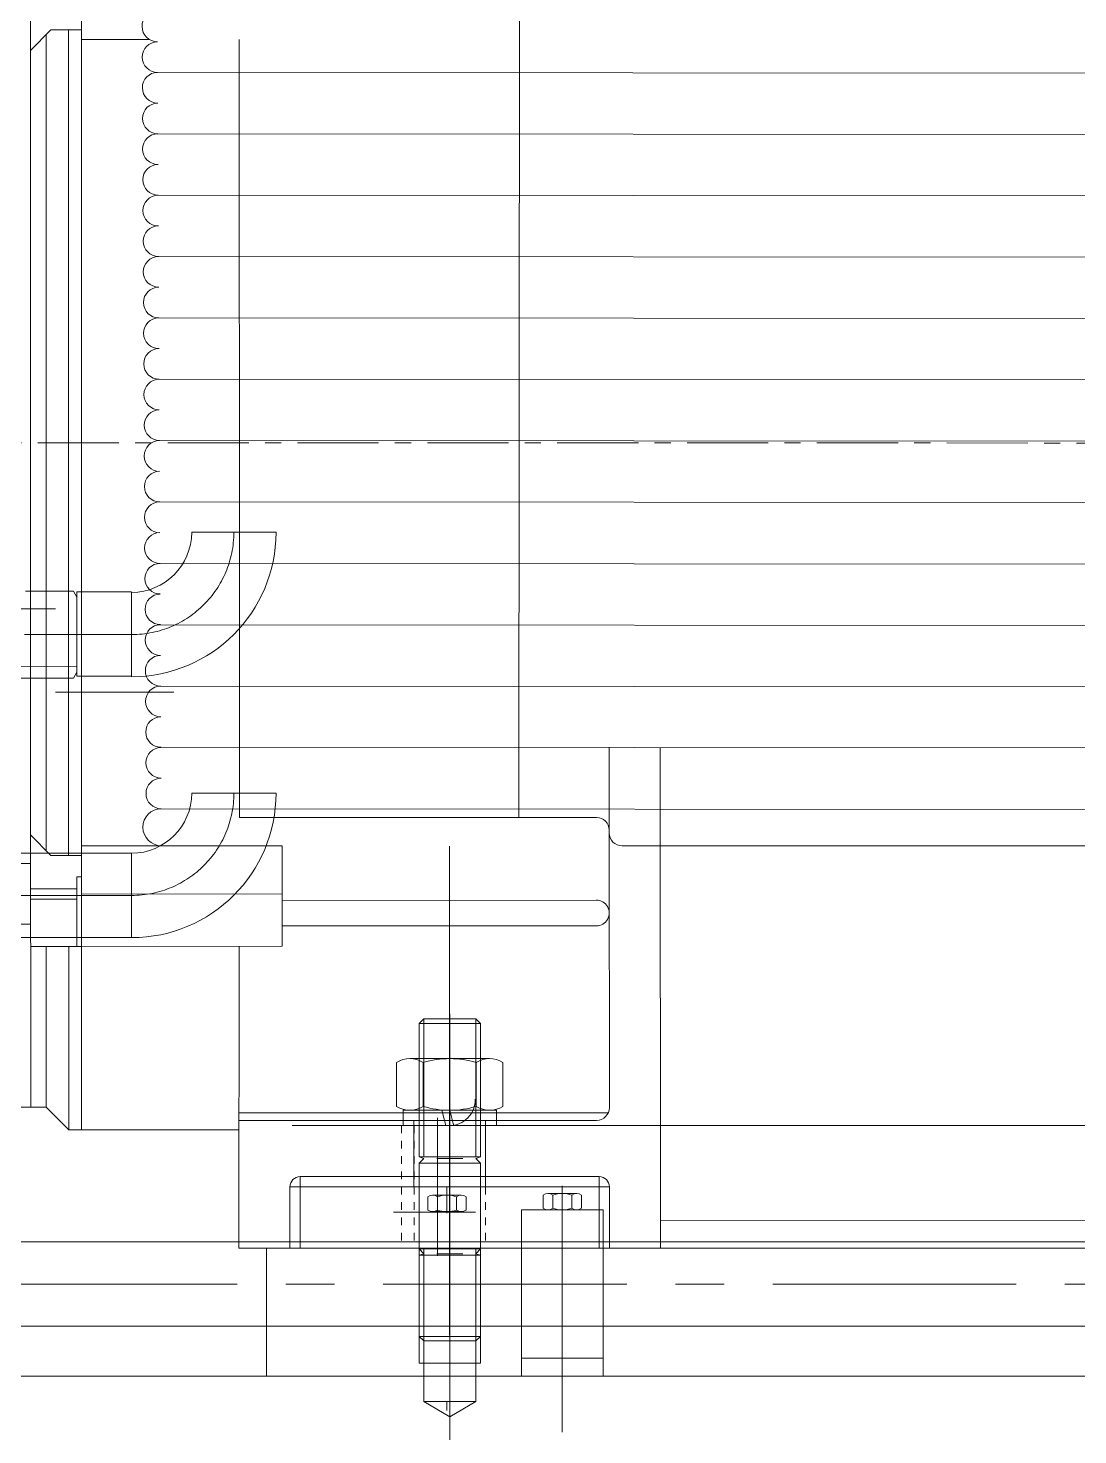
# Model space of a CAD drawing. Header units: inches. Extents: x 0 to 22015, y 0 to 16774.
# Drawn here: x 11549 to 11960, y 11271 to 11821 of the extents above; entities that cross this region are included whole.
import ezdxf

# ---------------------------------------------------------------- set-up
doc = ezdxf.new("R2010")
doc.units = ezdxf.units.IN
doc.header["$MEASUREMENT"] = 0
doc.linetypes.add('CENTER', pattern=[50.8, 31.75, -6.35, 6.35, -6.35])
doc.linetypes.add('EB_DASH', pattern=[6, 3, -3])
for name, color, linetype, lineweight in [('CAXA0', 7, 'Continuous', 5), ('CAXA1', 5, 'CENTER', 5), ('CAXA2', 6, 'EB_DASH', 5)]:
    doc.layers.add(name, color=color, linetype=linetype, lineweight=lineweight)

msp = doc.modelspace()

# ---------------------------------------------------------------- linework, layer by layer
at = {"color": 7, "lineweight": 5}
for p, q in [((11570.33, 11927.85), (11570.34, 11790.32)), ((11550.44, 11919.02), (11550.4, 11790.32)), ((11741.68, 11904.73), (11741.42, 11512.59)), ((11558.32, 11820.6), (11550.41, 11812.51)), ((11556.44, 11818.68), (11556.44, 11790.32)), ((11570.34, 11820.6), (11558.32, 11820.6)), ((11565.3, 11820.6), (11565.29, 11790.32)), ((11596.91, 11816.82), (11570.34, 11816.82)), ((11632.2, 11594.4), (11632.02, 11816.82)), ((11600.09, 11803.96), (12363.12, 11803.45)), ((11550.4, 11790.32), (11550.4, 11527.92)), ((11556.44, 11790.32), (11556.44, 11527.92)), ((11565.29, 11790.32), (11565.29, 11527.92)), ((11570.34, 11790.32), (11570.34, 11527.92)), ((11600.21, 11779.98), (12363.12, 11779.45)), ((11600.33, 11755.96), (12363.12, 11755.45)), ((11600.46, 11732.02), (12363.12, 11731.45)), ((11600.58, 11707.98), (12363.12, 11707.45)), ((12363.12, 11683.45), (11600.71, 11683.96)), ((11600.79, 11660.05), (12363.12, 11659.45)), ((11600.95, 11636.01), (12363.12, 11635.45)), ((12363.12, 11611.45), (11601.04, 11611.95)), ((11632.09, 11512.59), (11632.2, 11594.4)), ((11601.19, 11587.96), (12363.12, 11587.45)), ((11601.31, 11563.96), (12363.12, 11563.45)), ((11601.41, 11540.04), (12363.12, 11539.45)), ((11776.8, 11507.59), (11776.78, 11539.81)), ((11796.87, 11344.12), (11796.75, 11539.8)), ((11550.44, 11399.22), (11550.4, 11527.92)), ((11556.44, 11499.56), (11556.44, 11527.92)), ((11565.3, 11497.64), (11565.29, 11527.92)), ((11570.33, 11390.39), (11570.34, 11527.92)), ((11601.54, 11516.01), (12363.25, 11515.43)), ((11771.8, 11512.59), (11632.09, 11512.59)), ((11558.32, 11497.64), (11550.41, 11505.73)), ((11776.8, 11506.51), (11776.8, 11507.59)), ((11776.8, 11506.51), (11776.85, 11399.12)), ((11648.89, 11501.42), (11570.34, 11501.42)), ((11648.89, 11501.42), (11648.89, 11470.16)), ((11714.37, 11501.39), (11714.31, 11310.09)), ((11781.8, 11501.52), (12142.19, 11501.35)), ((11540.01, 11494.52), (11550.41, 11494.52)), ((11570.34, 11497.64), (11558.32, 11497.64)), ((11568.45, 11489.32), (11570.33, 11489.32)), ((11568.45, 11489.32), (11568.45, 11462.12)), ((11568.45, 11484.66), (11550.41, 11484.68)), ((11648.89, 11482.59), (11570.33, 11482.66)), ((11568.45, 11480.66), (11550.42, 11480.68)), ((11648.89, 11480.16), (11771.8, 11480.21)), ((11769.65, 11480.15), (11769.65, 11480.15)), ((11540.01, 11470.87), (11550.42, 11470.85)), ((11648.89, 11470.16), (11771.8, 11470.21)), ((11648.89, 11470.16), (11648.89, 11462.2)), ((11570.33, 11462.11), (11550.42, 11462.14)), ((11556.44, 11399.22), (11556.44, 11462.13)), ((11565.33, 11390.39), (11565.31, 11462.12)), ((11648.89, 11462.2), (11570.05, 11462.11)), ((11631.87, 11344.12), (11632.01, 11462.18)), ((11546.43, 11399.22), (11556.44, 11399.22)), ((11556.44, 11399.22), (11565.33, 11390.39)), ((11631.87, 11397.12), (11776.43, 11397.12)), ((11631.87, 11394.12), (11771.85, 11394.12)), ((11700.37, 11394.12), (11700.37, 11368.12)), ((11728.37, 11394.12), (11728.37, 11368.12)), ((11565.33, 11390.39), (11631.93, 11390.39)), ((11655.88, 11372.12), (11655.87, 11344.12)), ((11655.88, 11372.12), (11772.87, 11372.12)), ((11772.87, 11372.12), (11772.87, 11344.12)), ((11651.87, 11368.12), (11776.87, 11368.12)), ((11651.88, 11368.12), (11651.87, 11344.12)), ((11776.87, 11368.12), (11776.87, 11344.12)), ((12079.88, 11354.96), (11796.86, 11354.81)), ((11631.87, 11344.12), (11796.87, 11344.12))]:
    msp.add_line(p, q, dxfattribs=at)
for centre, radius, start, end in [((11600, 11821.97), 6, 90.3213, 270.2763), ((11600.1, 11809.96), 6, 90.7442, 269.8441), ((11600.12, 11797.97), 5.99, 90.2965, 270.2965), ((11600.18, 11785.97), 5.99, 90.2965, 270.2965), ((11600.24, 11773.97), 6.01, 90.2965, 270.2965), ((11600.3, 11761.97), 5.99, 90.2965, 270.2965), ((11600.37, 11749.93), 6.03, 90.2965, 270.2965), ((11600.43, 11737.99), 5.97, 90.2965, 270.2965), ((11600.49, 11725.98), 5.98, 90.2965, 270.2965), ((11600.55, 11713.97), 5.99, 90.2965, 270.2965), ((11600.61, 11701.96), 6.01, 90.2965, 270.2965), ((11600.68, 11689.97), 6, 90.2965, 270.2965), ((11600.74, 11677.97), 5.99, 90.2965, 270.2965), ((11600.8, 11666.01), 5.95, 90.2965, 270.2965), ((11600.86, 11653.95), 6.01, 90.2965, 270.2965), ((11600.92, 11641.99), 5.98, 90.2965, 270.2965), ((11600.99, 11629.97), 6.04, 90.2965, 270.2965), ((11601.05, 11617.98), 6.03, 90.2965, 270.2965), ((11601.11, 11605.97), 5.98, 90.2965, 270.2965), ((11601.17, 11594), 5.96, 90.4643, 270.1196), ((11601.23, 11581.97), 5.99, 90.4725, 270.1115), ((11601.3, 11569.96), 6, 90.4813, 270.1026), ((11601.36, 11557.98), 5.99, 90.4907, 270.0933), ((11601.42, 11546), 5.96, 90.5006, 270.0833), ((11601.48, 11533.98), 5.98, 90.5089, 270.0751), ((11601.54, 11521.98), 5.98, 90.5181, 270.0658), ((11601.59, 11508.76), 7.24, 90.3239, 270.2601), ((11771.8, 11507.59), 5, 0.0284, 90), ((11781.8, 11506.52), 5, 180.0284, 270.0403), ((11771.81, 11475.21), 5, 269.8793, 90.4457), ((11771.85, 11399.12), 5, 270, 0.0284), ((11655.88, 11368.12), 4, 90, 180), ((11772.87, 11368.12), 4, 0, 90)]:
    msp.add_arc(centre, radius, start, end, dxfattribs=at)
at = {"layer": 'CAXA0', "color": 7, "linetype": 'Continuous', "lineweight": 5}
for p, q in [((11613.43, 11624.11), (11646.44, 11624.11)), ((11567.18, 11601.05), (11548.47, 11601.07)), ((11568.53, 11598.71), (11567.18, 11601.05)), ((11568.5, 11567.79), (11568.53, 11600.79)), ((11568.53, 11600.79), (11589.93, 11600.79)), ((11589.93, 11600.61), (11589.93, 11567.61)), ((11529.29, 11594.12), (11560.15, 11594.12)), ((11568.5, 11571.55), (11535.44, 11571.58)), ((11567.15, 11567.05), (11542.44, 11567.08)), ((11568.5, 11569.38), (11567.15, 11567.05)), ((11568.5, 11567.79), (11589.93, 11567.79)), ((11560.15, 11561.62), (11606.43, 11561.62)), ((11613.44, 11522.09), (11646.44, 11522.09)), ((11589.94, 11498.59), (11272.5, 11498.59)), ((11589.94, 11498.59), (11589.94, 11465.59)), ((11589.94, 11465.59), (11272.5, 11465.59)), ((11702.43, 11432.03), (11704.23, 11433.83)), ((11704.23, 11379.83), (11704.23, 11433.83)), ((11724.63, 11433.83), (11704.23, 11433.83)), ((11724.63, 11379.83), (11724.63, 11433.83)), ((11726.43, 11432.03), (11724.63, 11433.83)), ((11726.43, 11432.03), (11702.43, 11432.03)), ((11702.43, 11432.03), (11702.43, 11379.83)), ((11726.43, 11379.83), (11726.43, 11432.03)), ((11693.59, 11399.59), (11693.59, 11416.73)), ((11729.97, 11418.26), (11698.79, 11418.26)), ((11703.99, 11416.73), (11703.99, 11399.59)), ((11724.77, 11416.73), (11724.77, 11399.59)), ((11735.16, 11399.59), (11735.16, 11416.73)), ((11696.18, 11398.06), (11732.68, 11398.06)), ((11696.18, 11392.06), (11696.18, 11398.06)), ((11729.97, 11398.06), (11698.79, 11398.06)), ((11712.88, 11392.06), (11711.27, 11398.06)), ((11715.78, 11392.83), (11714.38, 11398.06)), ((11732.68, 11392.06), (11732.68, 11398.06)), ((11652.72, 11392.12), (12267.72, 11392.12)), ((11696.18, 11392.06), (11732.68, 11392.06)), ((11715.99, 11392.06), (11715.78, 11392.83)), ((11702.43, 11379.83), (11726.43, 11379.83)), ((11702.43, 11379.83), (11704.23, 11379.21)), ((11702.43, 11377.33), (11704.23, 11379.21)), ((11719.53, 11379.21), (11709.33, 11379.21)), ((11726.43, 11379.83), (11724.63, 11379.21)), ((11726.43, 11377.33), (11724.63, 11379.21)), ((11702.43, 11343.83), (11702.43, 11377.33)), ((11702.43, 11377.33), (11726.43, 11377.33)), ((11726.43, 11377.33), (11726.43, 11343.83)), ((11705.79, 11359.04), (11705.79, 11364.24)), ((11707.67, 11364.84), (11718.93, 11364.84)), ((11709.55, 11364.24), (11709.55, 11359.04)), ((11717.05, 11364.24), (11717.05, 11359.04)), ((11720.81, 11359.04), (11720.81, 11364.24)), ((11750.93, 11359.72), (11750.93, 11364.91)), ((11752.81, 11365.52), (11764.06, 11365.52)), ((11754.68, 11364.91), (11754.68, 11359.72)), ((11762.19, 11364.91), (11762.19, 11359.72)), ((11765.94, 11359.72), (11765.94, 11364.91)), ((11692.43, 11358.21), (11724.43, 11358.21)), ((11707.67, 11358.44), (11718.93, 11358.44)), ((11742.43, 11359.12), (11774.43, 11359.12)), ((11742.43, 11359.12), (11742.43, 11294.12)), ((11752.81, 11359.12), (11764.06, 11359.12)), ((11774.43, 11359.12), (11774.43, 11294.12)), ((12364.53, 11346.61), (11525.33, 11346.61)), ((11642.72, 11344.11), (12252.92, 11344.11)), ((11642.72, 11344.11), (11642.72, 11294.12)), ((11652.72, 11344.12), (12267.72, 11344.12)), ((11692.43, 11344.12), (12192.87, 11344.12)), ((11726.43, 11344.11), (11702.43, 11344.11)), ((11702.43, 11344.11), (11702.43, 11299.16)), ((11726.43, 11343.83), (11702.43, 11343.83)), ((11704.23, 11341.96), (11702.43, 11343.83)), ((11702.43, 11341.33), (11704.23, 11341.96)), ((11702.43, 11341.33), (11726.43, 11341.33)), ((11702.43, 11341.33), (11702.43, 11309.63)), ((11704.23, 11344.11), (11704.23, 11284.11)), ((11704.23, 11309.63), (11704.23, 11341.33)), ((11719.53, 11341.96), (11709.33, 11341.96)), ((11724.63, 11344.11), (11724.63, 11284.11)), ((11724.63, 11341.96), (11726.43, 11343.83)), ((11726.43, 11341.33), (11724.63, 11341.96)), ((11724.63, 11309.63), (11724.63, 11341.33)), ((11726.43, 11344.11), (11726.43, 11299.16)), ((11726.43, 11309.63), (11726.43, 11341.33)), ((12364.53, 11313.61), (11525.33, 11313.61)), ((11702.43, 11309.63), (11726.43, 11309.63)), ((11704.23, 11307.83), (11702.43, 11309.63)), ((11704.23, 11309.63), (11704.23, 11307.83)), ((11724.63, 11307.83), (11704.23, 11307.83)), ((11724.63, 11309.63), (11724.63, 11307.83)), ((11724.63, 11307.83), (11726.43, 11309.63)), ((11774.43, 11301.12), (11742.43, 11301.12)), ((11726.43, 11299.11), (11702.43, 11299.11)), ((12308.43, 11294.12), (10758.43, 11294.12)), ((11724.63, 11284.11), (11704.23, 11284.11)), ((11704.23, 11284.11), (11714.43, 11278.23)), ((11724.63, 11284.11), (11714.43, 11278.23))]:
    msp.add_line(p, q, dxfattribs=at)
for centre, radius, start, end in [((11589.93, 11624.11), 23.5, 270, 0), ((11589.93, 11624.11), 56.5, 270, 0), ((11589.94, 11522.09), 23.5, 270, 0), ((11589.94, 11522.09), 56.5, 270, 0), ((11698.79, 11408.68), 9.57, 57.1328, 122.8672), ((11714.38, 11382.26), 36, 73.2213, 106.7787), ((11729.97, 11408.68), 9.57, 57.1328, 122.8672), ((11698.79, 11407.63), 9.57, 237.1328, 302.8672), ((11714.38, 11434.06), 36, 253.2213, 286.7787), ((11714.32, 11402.06), 10, 270, 1.761), ((11729.97, 11407.63), 9.57, 237.1328, 302.8672), ((11707.67, 11361.62), 3.23, 54.43, 125.57), ((11713.3, 11352.84), 12, 71.7761, 108.2239), ((11718.93, 11361.62), 3.23, 54.43, 125.57), ((11752.81, 11362.29), 3.23, 54.43, 125.57), ((11758.43, 11353.52), 12, 71.7761, 108.2239), ((11764.06, 11362.29), 3.23, 54.43, 125.57), ((11707.67, 11361.67), 3.23, 234.43, 305.57), ((11713.3, 11370.44), 12, 251.7761, 288.2239), ((11718.93, 11361.67), 3.23, 234.43, 305.57), ((11752.81, 11362.34), 3.23, 234.43, 305.57), ((11758.43, 11371.12), 12, 251.7761, 288.2239), ((11764.06, 11362.34), 3.23, 234.43, 305.57)]:
    msp.add_arc(centre, radius, start, end, dxfattribs=at)
at = {"layer": 'CAXA1', "lineweight": 5}
msp.add_line((11299.24, 11659.11), (12703.77, 11658.93), dxfattribs=at)
at = {"layer": 'CAXA1', "linetype": 'CENTER', "lineweight": 5, "ltscale": 3}
for p, q in [((10938.43, 11584.11), (11589.93, 11584.11)), ((11589.94, 11482.09), (11275.94, 11482.09)), ((11714.43, 11305.83), (11714.43, 11435.83)), ((11714.38, 11396.53), (11714.38, 11421.26)), ((11714.43, 11389.06), (11714.43, 11401.06)), ((11709.58, 11395.12), (11709.58, 11341.12)), ((11714.43, 11395.12), (11714.43, 11341.12)), ((11713.3, 11357.84), (11713.3, 11367.84)), ((11758.43, 11358.51), (11758.43, 11368.52)), ((11758.43, 11367.41), (11758.43, 11255.78)), ((11714.43, 11347.11), (11714.43, 11275.23)), ((11231.2, 11330.11), (12308.43, 11330.11)), ((11713.28, 11284.13), (11713.28, 11280.68)), ((11714.43, 11278.23), (11714.43, 11269.12))]:
    msp.add_line(p, q, dxfattribs=at)
for centre in [(11589.93, 11624.11), (11589.94, 11522.09)]:
    msp.add_arc(centre, 40, 270, 0, dxfattribs=at)
at = {"layer": 'CAXA2', "color": 7, "lineweight": 5}
for p, q in [((11695.58, 11392.12), (11695.58, 11344.12)), ((11700.43, 11392.12), (11700.43, 11344.12)), ((11728.43, 11392.12), (11728.43, 11344.12))]:
    msp.add_line(p, q, dxfattribs=at)

doc.saveas('drawing.dxf')
